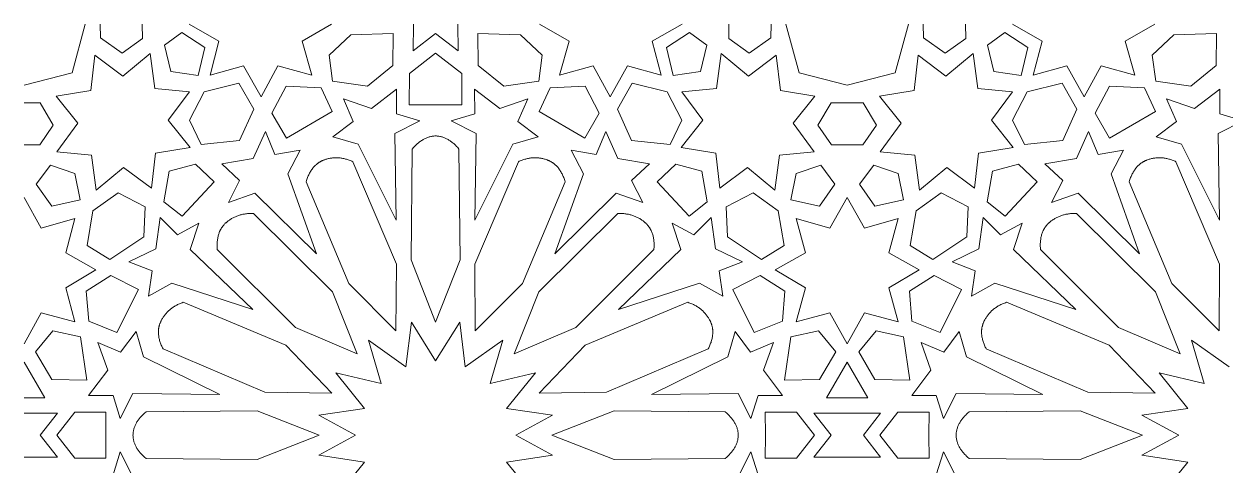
# Model space of a CAD drawing. Header units: millimetres. Extents: x -169 to 2587, y -2213 to 542.
# Drawn here: x -169 to 1173, y 48 to 542 of the extents above; entities that cross this region are included whole.
import ezdxf

# ---------------------------------------------------------------- set-up
doc = ezdxf.new("R2010")
doc.units = ezdxf.units.MM

msp = doc.modelspace()

# ---------------------------------------------------------------- linework, layer by layer
at = {"color": 1, "lineweight": 20}
for points in [[(-100.2, 541.8), (-114.8, 487.3), (-168.5, 473.6)], [(-83.7, 541.8), (-83.3, 526.3), (-59, 509.4), (-36.3, 525.8), (-36.6, 541.8)], [(174.7, 541.8), (141.9, 522.7), (152.5, 484.6), (114.9, 495), (96, 460.6), (76.4, 495), (39.1, 484.6), (48.9, 522.7), (15.8, 541.8)], [(315.5, 541.8), (315.8, 511.9), (290.8, 531.2), (265.8, 511.9), (266.1, 541.8)], [(406.9, 541.8), (439.7, 522.7), (429.1, 484.6), (466.6, 495), (485.6, 460.6), (505.1, 495), (542.5, 484.6), (532.6, 522.7), (565.8, 541.8)], [(665.2, 541.8), (664.9, 526.3), (640.6, 509.4), (617.9, 525.8), (618.1, 541.8)], [(818.4, 541.8), (803.8, 487.3), (750.1, 473.6), (696.4, 487.3), (681.7, 541.8)], [(834.9, 541.8), (835.2, 526.3), (859.5, 509.4), (882.3, 525.8), (882, 541.8)], [(1093.2, 541.8), (1060.4, 522.7), (1071.1, 484.6), (1033.5, 495), (1014.6, 460.6), (995, 495), (957.6, 484.6), (967.5, 522.7), (934.4, 541.8)], [(-168.5, 453.8), (-150.5, 453.8), (-135.9, 428.9), (-151, 407.1), (-168.5, 407.1)], [(-168.5, 184.8), (-149.3, 219.4), (-111.8, 209.3), (-122, 247.3), (-88.3, 267.2), (-122, 286.5), (-111.8, 324.7), (-149.3, 313.9), (-168.5, 348.1)], [(179.5, 13.3), (211.6, 52.8), (160.3, 60.5), (201.4, 82.8), (160.3, 105), (211.6, 112.7), (179.5, 152.2), (229.9, 140.3), (215.9, 188.7), (257.7, 158.9), (263.8, 208.9), (290.8, 165.9), (317.7, 208.9), (323.8, 158.9), (365.7, 188.7), (351.6, 140.3), (402.1, 152.2), (369.9, 112.7), (421.2, 105), (380.2, 82.8), (421.2, 60.5), (369.9, 52.8), (402.1, 13.3)], [(1176.3, 158.9), (1134.4, 188.7), (1148.5, 140.3), (1098.1, 152.2), (1130.2, 112.7), (1078.9, 105), (1120, 82.8), (1078.9, 60.5), (1130.2, 52.8), (1098.1, 13.3), (1148.5, 25.3), (1134.4, -23.1), (1176.3, 6.6)], [(-168.5, 124.3), (-145.3, 124.3), (-168.5, 164.1)], [(-168.5, 107.3), (-131.1, 107.3), (-150.5, 82.8), (-131.1, 58.2), (-168.5, 58.2)]]:
    msp.add_lwpolyline(points, dxfattribs=at)
for points in [[(25.8, 484.5), (33.2, 515.6), (7.5, 532.5), (-11.9, 518.4), (-4.7, 488.7)], [(243.2, 495.4), (214.8, 472.3), (175.8, 478.2), (171.9, 507.2), (196, 529.9), (243.5, 531.1)], [(338.4, 495.4), (366.8, 472.3), (405.8, 478.2), (409.7, 507.2), (385.5, 529.9), (338, 531.1)], [(555.7, 484.5), (548.4, 515.6), (574.1, 532.5), (593.5, 518.4), (586.2, 488.7)], [(944.4, 484.5), (951.8, 515.6), (926.1, 532.5), (906.7, 518.4), (913.9, 488.7)], [(1161.8, 495.4), (1133.4, 472.3), (1094.4, 478.2), (1090.5, 507.2), (1114.6, 529.9), (1162.1, 531.1)], [(-27.9, 508.9), (-58.4, 483.7), (-89.4, 506.9), (-93.9, 467.6), (-132.5, 461.4), (-108.3, 431), (-131.9, 399.1), (-93.2, 395.4), (-87.9, 356.4), (-57.4, 381.6), (-26.3, 358.4), (-21.9, 397.7), (16.7, 403.9), (-7.5, 434.3), (16.1, 466.2), (-22.6, 469.9)], [(290.8, 451.7), (261.3, 451.7), (261.7, 486.5), (290.8, 509.3), (319.9, 486.5), (320.2, 451.7)], [(609.5, 508.9), (640, 483.7), (671, 506.9), (675.5, 467.6), (714.1, 461.4), (689.9, 431), (713.4, 399.1), (674.7, 395.4), (669.5, 356.4), (638.9, 381.6), (607.9, 358.4), (603.4, 397.7), (564.8, 403.9), (589, 434.3), (565.5, 466.2), (604.2, 469.9)], [(890.7, 508.9), (860.2, 483.7), (829.1, 506.9), (824.7, 467.6), (786.1, 461.4), (810.3, 431), (786.7, 399.1), (825.4, 395.4), (830.7, 356.4), (861.2, 381.6), (892.2, 358.4), (896.7, 397.7), (935.3, 403.9), (911.1, 434.3), (934.7, 466.2), (896, 469.9)], [(72, 411.9), (29.2, 407.2), (16.2, 434.3), (32.4, 466), (71.3, 475.8), (87.9, 446.6)], [(175.4, 444.1), (124.3, 414.4), (108.2, 442.2), (124.1, 472.4), (163.1, 470.4)], [(406.2, 444.1), (457.2, 414.4), (473.3, 442.2), (457.5, 472.4), (418.5, 470.4)], [(509.5, 411.9), (552.4, 407.2), (565.4, 434.3), (549.2, 466), (510.3, 475.8), (493.7, 446.6)], [(990.6, 411.9), (947.8, 407.2), (934.7, 434.3), (951, 466), (989.9, 475.8), (1006.5, 446.6)], [(1094, 444.1), (1042.9, 414.4), (1026.8, 442.2), (1042.7, 472.4), (1081.7, 470.4)], [(247.3, 469.1), (247.2, 441.6), (273.3, 433.9), (245.4, 419.6), (246.9, 322.7), (204.5, 407.6), (176.1, 415.7), (198.9, 433), (187.9, 458.3), (219.1, 447.4)], [(334.2, 469.1), (334.4, 441.6), (308.3, 433.9), (336.1, 419.6), (334.6, 322.7), (377, 407.6), (405.4, 415.7), (382.6, 433), (393.7, 458.3), (362.5, 447.4)], [(1165.9, 469.1), (1165.8, 441.6), (1191.9, 433.9), (1164, 419.6), (1165.5, 322.7), (1123.1, 407.6), (1094.7, 415.7), (1117.5, 433), (1106.5, 458.3), (1137.6, 447.4)], [(732.6, 407.1), (717.5, 428.9), (732.1, 453.8), (768, 453.8), (782.6, 428.9), (767.6, 407.1)], [(52.3, 385.8), (72.1, 367), (59.7, 342.5), (89.1, 353), (157.7, 285.1), (125.9, 374.7), (139.7, 401), (111.5, 396.3), (101, 421.8), (87.3, 391.5)], [(263.5, 278.4), (264.7, 402.2), (266.2, 403.9), (267.6, 405.4), (268.4, 406.2), (269.1, 406.9), (269.9, 407.6), (270.6, 408.3), (271.4, 408.9), (272.1, 409.6), (272.9, 410.2), (273.7, 410.7), (274.5, 411.3), (275.2, 411.8), (276, 412.3), (276.8, 412.8), (277.7, 413.3), (278.5, 413.7), (279.3, 414.1), (280.1, 414.5), (281, 414.8), (281.8, 415.2), (282.7, 415.4), (283.5, 415.7), (284.4, 416), (285.3, 416.2), (286.2, 416.3), (287.1, 416.5), (288, 416.6), (288.9, 416.7), (289.8, 416.8), (290.8, 416.8), (291.7, 416.8), (292.7, 416.7), (293.6, 416.6), (294.5, 416.5), (295.4, 416.3), (296.3, 416.2), (297.2, 416), (298, 415.7), (298.9, 415.4), (299.7, 415.2), (300.6, 414.8), (301.4, 414.5), (302.3, 414.1), (303.1, 413.7), (303.9, 413.3), (304.7, 412.8), (305.5, 412.3), (306.3, 411.8), (307.1, 411.3), (307.9, 410.7), (308.7, 410.2), (309.4, 409.6), (310.2, 408.9), (311, 408.3), (311.7, 407.6), (312.5, 406.9), (313.2, 406.2), (313.9, 405.4), (315.4, 403.9), (316.8, 402.2), (318, 278.4), (290.8, 208.9)], [(529.3, 385.8), (509.5, 367), (521.9, 342.5), (492.4, 353), (423.9, 285.1), (455.7, 374.7), (441.9, 401), (470, 396.3), (480.6, 421.8), (494.2, 391.5)], [(970.8, 385.8), (990.6, 367), (978.2, 342.5), (1007.7, 353), (1076.2, 285.1), (1044.5, 374.7), (1058.3, 401), (1030.1, 396.3), (1019.5, 421.8), (1005.9, 391.5)], [(146.3, 365.8), (193.9, 252), (246.5, 199.1), (247, 273.8), (198.4, 388.1), (197.4, 388.6), (196.4, 389), (195.3, 389.5), (194.3, 389.9), (193.3, 390.2), (192.3, 390.6), (191.3, 390.9), (190.3, 391.1), (189.3, 391.4), (188.3, 391.6), (187.3, 391.8), (186.3, 392), (185.3, 392.1), (184.4, 392.3), (183.4, 392.4), (182.4, 392.4), (181.5, 392.5), (180.5, 392.5), (179.6, 392.5), (178.6, 392.5), (177.7, 392.4), (176.7, 392.4), (175.8, 392.3), (174.9, 392.2), (173.9, 392), (173, 391.9), (172.1, 391.7), (171.2, 391.5), (170.2, 391.3), (169.3, 391.1), (168.4, 390.8), (167.5, 390.6), (166.5, 390.2), (166, 390), (165.5, 389.8), (165, 389.6), (164.5, 389.4), (164.1, 389.2), (163.6, 389), (163.1, 388.7), (162.7, 388.5), (162.2, 388.2), (161.8, 388), (161.4, 387.7), (160.9, 387.5), (160.5, 387.2), (160.1, 386.9), (159.7, 386.6), (159.3, 386.3), (158.9, 386), (158.5, 385.7), (158.1, 385.4), (157.7, 385.1), (157.3, 384.7), (157, 384.4), (156.3, 383.7), (155.6, 383), (154.9, 382.2), (154.2, 381.5), (153.6, 380.7), (153, 379.9), (152.4, 379), (151.8, 378.1), (151.2, 377.2), (150.7, 376.3), (150.2, 375.4), (149.7, 374.4), (149.2, 373.4), (148.7, 372.4), (148.3, 371.4), (147.8, 370.3), (147.4, 369.2), (147, 368.1), (146.6, 367)], [(435.3, 365.8), (387.6, 252), (335.1, 199.1), (334.5, 273.8), (383.1, 388.1), (384.2, 388.6), (385.2, 389), (386.2, 389.5), (387.2, 389.9), (388.3, 390.2), (389.3, 390.6), (390.3, 390.9), (391.3, 391.1), (392.3, 391.4), (393.3, 391.6), (394.3, 391.8), (395.2, 392), (396.2, 392.1), (397.2, 392.3), (398.2, 392.4), (399.1, 392.4), (400.1, 392.5), (401.1, 392.5), (402, 392.5), (403, 392.5), (403.9, 392.4), (404.8, 392.4), (405.8, 392.3), (406.7, 392.2), (407.6, 392), (408.6, 391.9), (409.5, 391.7), (410.4, 391.5), (411.3, 391.3), (412.2, 391.1), (413.1, 390.8), (414.1, 390.6), (415.1, 390.2), (415.6, 390), (416.1, 389.8), (416.5, 389.6), (417, 389.4), (417.5, 389.2), (418, 389), (418.4, 388.7), (418.9, 388.5), (419.3, 388.2), (419.8, 388), (420.2, 387.7), (420.6, 387.5), (421.1, 387.2), (421.5, 386.9), (421.9, 386.6), (422.3, 386.3), (422.7, 386), (423.1, 385.7), (423.5, 385.4), (423.8, 385.1), (424.2, 384.7), (424.6, 384.4), (425.3, 383.7), (426, 383), (426.7, 382.2), (427.4, 381.5), (428, 380.7), (428.6, 379.9), (429.2, 379), (429.8, 378.1), (430.3, 377.2), (430.9, 376.3), (431.4, 375.4), (431.9, 374.4), (432.4, 373.4), (432.9, 372.4), (433.3, 371.4), (433.7, 370.3), (434.2, 369.2), (434.6, 368.1), (434.9, 367)], [(1064.8, 365.8), (1112.5, 252), (1165.1, 199.1), (1165.6, 273.8), (1117, 388.1), (1116, 388.6), (1114.9, 389), (1113.9, 389.5), (1112.9, 389.9), (1111.9, 390.2), (1110.9, 390.6), (1109.9, 390.9), (1108.9, 391.1), (1107.9, 391.4), (1106.9, 391.6), (1105.9, 391.8), (1104.9, 392), (1103.9, 392.1), (1102.9, 392.3), (1102, 392.4), (1101, 392.4), (1100, 392.5), (1099.1, 392.5), (1098.1, 392.5), (1097.2, 392.5), (1096.2, 392.4), (1095.3, 392.4), (1094.4, 392.3), (1093.4, 392.2), (1092.5, 392), (1091.6, 391.9), (1090.7, 391.7), (1089.7, 391.5), (1088.8, 391.3), (1087.9, 391.1), (1087, 390.8), (1086.1, 390.6), (1085.1, 390.2), (1084.6, 390), (1084.1, 389.8), (1083.6, 389.6), (1083.1, 389.4), (1082.6, 389.2), (1082.2, 389), (1081.7, 388.7), (1081.3, 388.5), (1080.8, 388.2), (1080.4, 388), (1079.9, 387.7), (1079.5, 387.5), (1079.1, 387.2), (1078.7, 386.9), (1078.3, 386.6), (1077.9, 386.3), (1077.5, 386), (1077.1, 385.7), (1076.7, 385.4), (1076.3, 385.1), (1075.9, 384.7), (1075.5, 384.4), (1074.8, 383.7), (1074.1, 383), (1073.4, 382.2), (1072.8, 381.5), (1072.1, 380.7), (1071.5, 379.9), (1070.9, 379), (1070.4, 378.1), (1069.8, 377.2), (1069.3, 376.3), (1068.7, 375.4), (1068.2, 374.4), (1067.8, 373.4), (1067.3, 372.4), (1066.8, 371.4), (1066.4, 370.3), (1066, 369.2), (1065.6, 368.1), (1065.2, 367)], [(-138.9, 384.2), (-111.7, 375), (-105.7, 345.4), (-137.5, 338.4), (-154.9, 363.1)], [(7.9, 327.4), (43.6, 365.8), (22.8, 385.2), (-6.4, 377.5), (-12.4, 343.3)], [(573.7, 327.4), (537.9, 365.8), (558.7, 385.2), (588, 377.5), (593.9, 343.3)], [(720.5, 384.2), (693.3, 375), (687.3, 345.4), (719.1, 338.4), (736.4, 363.1)], [(779.7, 384.2), (806.9, 375), (812.9, 345.4), (781.1, 338.4), (763.7, 363.1)], [(926.5, 327.4), (962.2, 365.8), (941.4, 385.2), (912.2, 377.5), (906.2, 343.3)], [(-33.4, 337.6), (-34.9, 304.3), (-72.8, 278.8), (-98.1, 294.6), (-91.6, 333.4), (-63.6, 353.4)], [(615, 337.6), (616.5, 304.3), (654.3, 278.8), (679.6, 294.6), (673.2, 333.4), (645.1, 353.4)], [(885.2, 337.6), (883.6, 304.3), (845.8, 278.8), (820.5, 294.6), (826.9, 333.4), (855, 353.4)], [(730.8, 313.9), (693.3, 324.7), (703.6, 286.5), (669.8, 267.2), (703.6, 247.3), (693.3, 209.3), (730.8, 219.4), (750.1, 184.8), (769.3, 219.4), (806.8, 209.3), (796.5, 247.3), (830.3, 267.2), (796.5, 286.5), (806.8, 324.7), (769.3, 313.9), (750.1, 348.1)], [(-16.7, 325.8), (2.6, 306.6), (26.7, 319.6), (17, 289.9), (86.7, 223.2), (-3.7, 252.6), (-29.7, 238.1), (-25.7, 266.3), (-51.5, 276.2), (-21.5, 290.7)], [(47.2, 289.9), (134.4, 202.8), (203.2, 173.7), (175.6, 242.9), (87.4, 330.1), (86.3, 330.2), (85.1, 330.2), (84, 330.2), (82.9, 330.2), (81.8, 330.1), (80.8, 330.1), (79.7, 330), (78.7, 329.8), (77.6, 329.7), (76.6, 329.5), (75.6, 329.4), (74.7, 329.1), (73.7, 328.9), (72.7, 328.7), (71.8, 328.4), (70.9, 328.1), (70, 327.8), (69.1, 327.4), (68.2, 327.1), (67.3, 326.7), (66.4, 326.3), (65.6, 325.9), (64.8, 325.4), (63.9, 325), (63.1, 324.5), (62.3, 324), (61.5, 323.5), (60.7, 323), (60, 322.5), (59.2, 321.9), (58.4, 321.3), (57.7, 320.7), (56.9, 320), (56.5, 319.7), (56.1, 319.3), (55.7, 318.9), (55.4, 318.6), (55, 318.2), (54.7, 317.8), (54.3, 317.4), (54, 317), (53.7, 316.6), (53.4, 316.2), (53, 315.8), (52.8, 315.4), (52.5, 315), (52.2, 314.6), (51.9, 314.2), (51.6, 313.7), (51.4, 313.3), (51.1, 312.9), (50.9, 312.4), (50.7, 312), (50.4, 311.6), (50.2, 311.1), (49.8, 310.2), (49.4, 309.3), (49.1, 308.3), (48.7, 307.4), (48.5, 306.4), (48.2, 305.4), (48, 304.4), (47.7, 303.4), (47.6, 302.3), (47.4, 301.3), (47.3, 300.2), (47.2, 299.1), (47.1, 298), (47, 296.9), (47, 295.8), (47, 294.6), (47, 293.5), (47.1, 292.3), (47.1, 291.1)], [(534.3, 289.9), (447.2, 202.8), (378.4, 173.7), (406, 242.9), (494.2, 330.1), (495.3, 330.2), (496.4, 330.2), (497.6, 330.2), (498.7, 330.2), (499.7, 330.1), (500.8, 330.1), (501.9, 330), (502.9, 329.8), (503.9, 329.7), (504.9, 329.5), (505.9, 329.4), (506.9, 329.1), (507.9, 328.9), (508.8, 328.7), (509.8, 328.4), (510.7, 328.1), (511.6, 327.8), (512.5, 327.4), (513.4, 327.1), (514.3, 326.7), (515.1, 326.3), (516, 325.9), (516.8, 325.4), (517.6, 325), (518.5, 324.5), (519.3, 324), (520, 323.5), (520.8, 323), (521.6, 322.5), (522.4, 321.9), (523.1, 321.3), (523.9, 320.7), (524.7, 320), (525.1, 319.7), (525.5, 319.3), (525.8, 318.9), (526.2, 318.6), (526.6, 318.2), (526.9, 317.8), (527.2, 317.4), (527.6, 317), (527.9, 316.6), (528.2, 316.2), (528.5, 315.8), (528.8, 315.4), (529.1, 315), (529.4, 314.6), (529.7, 314.2), (529.9, 313.7), (530.2, 313.3), (530.4, 312.9), (530.7, 312.4), (530.9, 312), (531.1, 311.6), (531.4, 311.1), (531.8, 310.2), (532.1, 309.3), (532.5, 308.3), (532.8, 307.4), (533.1, 306.4), (533.4, 305.4), (533.6, 304.4), (533.8, 303.4), (534, 302.3), (534.2, 301.3), (534.3, 300.2), (534.4, 299.1), (534.5, 298), (534.5, 296.9), (534.5, 295.8), (534.5, 294.6), (534.5, 293.5), (534.5, 292.3), (534.4, 291.1)], [(598.3, 325.8), (579, 306.6), (554.8, 319.6), (564.6, 289.9), (494.9, 223.2), (585.3, 252.6), (611.2, 238.1), (607.2, 266.3), (633.1, 276.2), (603.1, 290.7)], [(901.8, 325.8), (921.2, 306.6), (945.3, 319.6), (935.6, 289.9), (1005.3, 223.2), (914.9, 252.6), (888.9, 238.1), (892.9, 266.3), (867.1, 276.2), (897.1, 290.7)], [(965.8, 289.9), (1053, 202.8), (1121.7, 173.7), (1094.2, 242.9), (1006, 330.1), (1004.8, 330.2), (1003.7, 330.2), (1002.6, 330.2), (1001.5, 330.2), (1000.4, 330.1), (999.3, 330.1), (998.3, 330), (997.2, 329.8), (996.2, 329.7), (995.2, 329.5), (994.2, 329.4), (993.2, 329.1), (992.3, 328.9), (991.3, 328.7), (990.4, 328.4), (989.5, 328.1), (988.5, 327.8), (987.6, 327.4), (986.8, 327.1), (985.9, 326.7), (985, 326.3), (984.2, 325.9), (983.3, 325.4), (982.5, 325), (981.7, 324.5), (980.9, 324), (980.1, 323.5), (979.3, 323), (978.5, 322.5), (977.8, 321.9), (977, 321.3), (976.3, 320.7), (975.5, 320), (975.1, 319.7), (974.7, 319.3), (974.3, 318.9), (973.9, 318.6), (973.6, 318.2), (973.2, 317.8), (972.9, 317.4), (972.6, 317), (972.2, 316.6), (971.9, 316.2), (971.6, 315.8), (971.3, 315.4), (971, 315), (970.8, 314.6), (970.5, 314.2), (970.2, 313.7), (970, 313.3), (969.7, 312.9), (969.5, 312.4), (969.2, 312), (969, 311.6), (968.8, 311.1), (968.4, 310.2), (968, 309.3), (967.6, 308.3), (967.3, 307.4), (967, 306.4), (966.8, 305.4), (966.5, 304.4), (966.3, 303.4), (966.1, 302.3), (966, 301.3), (965.9, 300.2), (965.8, 299.1), (965.7, 298), (965.6, 296.9), (965.6, 295.8), (965.6, 294.6), (965.6, 293.5), (965.7, 292.3), (965.7, 291.1)], [(-40.7, 245.3), (-71.5, 261.1), (-99, 243.5), (-96.3, 210.2), (-64.9, 197.4)], [(622.3, 245.3), (653.1, 261.1), (680.5, 243.5), (677.8, 210.2), (646.4, 197.4)], [(877.8, 245.3), (847.1, 261.1), (819.6, 243.5), (822.3, 210.2), (853.7, 197.4)], [(-13.4, 179), (100.3, 130.8), (175.1, 129.5), (123.7, 183.2), (9.1, 231.1), (8, 230.7), (7, 230.3), (5.9, 229.9), (4.9, 229.5), (3.9, 229), (2.9, 228.5), (2, 228.1), (1.1, 227.6), (0.2, 227.1), (-0.7, 226.5), (-1.6, 226), (-2.4, 225.4), (-3.2, 224.9), (-4, 224.3), (-4.8, 223.7), (-5.5, 223.1), (-6.3, 222.4), (-7, 221.8), (-7.7, 221.1), (-8.3, 220.4), (-9, 219.8), (-9.6, 219.1), (-10.3, 218.3), (-10.9, 217.6), (-11.4, 216.9), (-12, 216.1), (-12.6, 215.4), (-13.1, 214.6), (-13.6, 213.8), (-14.1, 213), (-14.6, 212.2), (-15.1, 211.4), (-15.6, 210.4), (-15.8, 209.9), (-16, 209.4), (-16.2, 209), (-16.4, 208.5), (-16.6, 208), (-16.8, 207.5), (-17, 207), (-17.2, 206.5), (-17.3, 206.1), (-17.5, 205.6), (-17.6, 205.1), (-17.7, 204.6), (-17.8, 204.1), (-17.9, 203.6), (-18, 203.1), (-18.1, 202.6), (-18.2, 202.1), (-18.3, 201.7), (-18.3, 201.2), (-18.4, 200.7), (-18.4, 200.2), (-18.5, 199.7), (-18.5, 198.7), (-18.5, 197.7), (-18.5, 196.7), (-18.5, 195.7), (-18.4, 194.7), (-18.2, 193.6), (-18.1, 192.6), (-17.9, 191.6), (-17.7, 190.6), (-17.4, 189.5), (-17.2, 188.5), (-16.9, 187.5), (-16.5, 186.4), (-16.2, 185.4), (-15.8, 184.3), (-15.3, 183.3), (-14.9, 182.2), (-14.4, 181.1), (-13.9, 180.1)], [(595, 179), (481.3, 130.8), (406.4, 129.5), (457.8, 183.2), (572.4, 231.1), (573.5, 230.7), (574.6, 230.3), (575.6, 229.9), (576.7, 229.5), (577.7, 229), (578.6, 228.5), (579.6, 228.1), (580.5, 227.6), (581.4, 227.1), (582.3, 226.5), (583.1, 226), (584, 225.4), (584.8, 224.9), (585.6, 224.3), (586.3, 223.7), (587.1, 223.1), (587.8, 222.4), (588.5, 221.8), (589.2, 221.1), (589.9, 220.4), (590.6, 219.8), (591.2, 219.1), (591.8, 218.3), (592.4, 217.6), (593, 216.9), (593.6, 216.1), (594.1, 215.4), (594.7, 214.6), (595.2, 213.8), (595.7, 213), (596.2, 212.2), (596.6, 211.4), (597.1, 210.4), (597.4, 209.9), (597.6, 209.4), (597.8, 209), (598, 208.5), (598.2, 208), (598.4, 207.5), (598.6, 207), (598.7, 206.5), (598.9, 206.1), (599, 205.6), (599.2, 205.1), (599.3, 204.6), (599.4, 204.1), (599.5, 203.6), (599.6, 203.1), (599.7, 202.6), (599.8, 202.1), (599.8, 201.7), (599.9, 201.2), (600, 200.7), (600, 200.2), (600, 199.7), (600.1, 198.7), (600.1, 197.7), (600.1, 196.7), (600, 195.7), (599.9, 194.7), (599.8, 193.6), (599.7, 192.6), (599.5, 191.6), (599.3, 190.6), (599, 189.5), (598.7, 188.5), (598.4, 187.5), (598.1, 186.4), (597.7, 185.4), (597.3, 184.3), (596.9, 183.3), (596.5, 182.2), (596, 181.1), (595.5, 180.1)], [(905.2, 179), (1018.8, 130.8), (1093.7, 129.5), (1042.3, 183.2), (927.7, 231.1), (926.6, 230.7), (925.5, 230.3), (924.5, 229.9), (923.5, 229.5), (922.5, 229), (921.5, 228.5), (920.6, 228.1), (919.6, 227.6), (918.7, 227.1), (917.9, 226.5), (917, 226), (916.2, 225.4), (915.4, 224.9), (914.6, 224.3), (913.8, 223.7), (913, 223.1), (912.3, 222.4), (911.6, 221.8), (910.9, 221.1), (910.2, 220.4), (909.6, 219.8), (908.9, 219.1), (908.3, 218.3), (907.7, 217.6), (907.1, 216.9), (906.6, 216.1), (906, 215.4), (905.5, 214.6), (905, 213.8), (904.5, 213), (904, 212.2), (903.5, 211.4), (903, 210.4), (902.8, 209.9), (902.5, 209.4), (902.3, 209), (902.1, 208.5), (901.9, 208), (901.8, 207.5), (901.6, 207), (901.4, 206.5), (901.3, 206.1), (901.1, 205.6), (901, 205.1), (900.9, 204.6), (900.7, 204.1), (900.6, 203.6), (900.5, 203.1), (900.4, 202.6), (900.4, 202.1), (900.3, 201.7), (900.2, 201.2), (900.2, 200.7), (900.1, 200.2), (900.1, 199.7), (900.1, 198.7), (900, 197.7), (900.1, 196.7), (900.1, 195.7), (900.2, 194.7), (900.3, 193.6), (900.5, 192.6), (900.7, 191.6), (900.9, 190.6), (901.1, 189.5), (901.4, 188.5), (901.7, 187.5), (902.1, 186.4), (902.4, 185.4), (902.8, 184.3), (903.2, 183.3), (903.7, 182.2), (904.2, 181.1), (904.7, 180.1)], [(-105.5, 192.4), (-136.3, 199.2), (-155.7, 175.7), (-137.5, 144.8), (-98.6, 144.2)], [(-96.5, 126.9), (-69, 127.2), (-61.1, 101.2), (-47, 129.2), (50, 128.3), (-35.3, 170.1), (-43.5, 198.5), (-60.7, 175.6), (-86.1, 186.4), (-75, 155.3)], [(678, 126.9), (650.6, 127.2), (642.6, 101.2), (628.5, 129.2), (531.6, 128.3), (616.8, 170.1), (625.1, 198.5), (642.3, 175.6), (667.7, 186.4), (656.5, 155.3)], [(687.1, 192.4), (717.9, 199.2), (737.3, 175.7), (719, 144.8), (680.1, 144.2)], [(813.1, 192.4), (782.3, 199.2), (762.9, 175.7), (781.1, 144.8), (820, 144.2)], [(822.1, 126.9), (849.5, 127.2), (857.5, 101.2), (871.6, 129.2), (968.5, 128.3), (883.3, 170.1), (875, 198.5), (857.9, 175.6), (832.5, 186.4), (843.6, 155.3)], [(750.1, 124.3), (773.2, 124.3), (750.1, 164.1), (726.9, 124.3)], [(-77.4, 82.3), (-77.4, 82.8), (-77.4, 83.3), (-77.1, 108.3), (-111.9, 108.3), (-132, 82.8), (-111.9, 57.2), (-77.1, 57.2)], [(91.5, 110), (-32.4, 108.8), (-34, 107.4), (-35.6, 105.9), (-36.3, 105.2), (-37, 104.4), (-37.7, 103.7), (-38.4, 102.9), (-39.1, 102.2), (-39.7, 101.4), (-40.3, 100.7), (-40.9, 99.9), (-41.4, 99.1), (-42, 98.3), (-42.5, 97.5), (-43, 96.7), (-43.4, 95.9), (-43.8, 95.1), (-44.3, 94.3), (-44.6, 93.4), (-45, 92.6), (-45.3, 91.7), (-45.6, 90.9), (-45.9, 90), (-46.1, 89.1), (-46.3, 88.3), (-46.5, 87.4), (-46.6, 86.5), (-46.8, 85.6), (-46.9, 84.6), (-46.9, 83.7), (-47, 82.8), (-46.9, 81.8), (-46.9, 80.9), (-46.8, 80), (-46.6, 79.1), (-46.5, 78.2), (-46.3, 77.3), (-46.1, 76.4), (-45.9, 75.5), (-45.6, 74.7), (-45.3, 73.8), (-45, 73), (-44.6, 72.1), (-44.3, 71.3), (-43.8, 70.5), (-43.4, 69.6), (-43, 68.8), (-42.5, 68), (-42, 67.2), (-41.4, 66.4), (-40.9, 65.7), (-40.3, 64.9), (-39.7, 64.1), (-39.1, 63.4), (-38.4, 62.6), (-37.7, 61.8), (-37, 61.1), (-36.3, 60.4), (-35.6, 59.6), (-34, 58.2), (-32.4, 56.7), (91.5, 55.5), (161, 82.8)], [(628.5, 82.8), (628.5, 81.8), (628.4, 80.9), (628.3, 80), (628.2, 79.1), (628.1, 78.2), (627.9, 77.3), (627.7, 76.4), (627.4, 75.5), (627.2, 74.7), (626.9, 73.8), (626.5, 73), (626.2, 72.1), (625.8, 71.3), (625.4, 70.5), (625, 69.6), (624.5, 68.8), (624.1, 68), (623.5, 67.2), (623, 66.4), (622.5, 65.7), (621.9, 64.9), (621.3, 64.1), (620.6, 63.4), (620, 62.6), (619.3, 61.8), (618.6, 61.1), (617.9, 60.4), (617.1, 59.6), (615.6, 58.2), (614, 56.7), (490.1, 55.5), (420.6, 82.8), (490.1, 110), (614, 108.8), (615.6, 107.4), (617.1, 105.9), (617.9, 105.2), (618.6, 104.4), (619.3, 103.7), (620, 102.9), (620.6, 102.2), (621.3, 101.4), (621.9, 100.7), (622.5, 99.9), (623, 99.1), (623.5, 98.3), (624.1, 97.5), (624.5, 96.7), (625, 95.9), (625.4, 95.1), (625.8, 94.3), (626.2, 93.4), (626.5, 92.6), (626.9, 91.7), (627.2, 90.9), (627.4, 90), (627.7, 89.1), (627.9, 88.3), (628.1, 87.4), (628.2, 86.5), (628.3, 85.6), (628.4, 84.6), (628.5, 83.7)], [(658.9, 82.3), (658.9, 82.8), (658.9, 83.3), (658.7, 108.3), (693.4, 108.3), (713.6, 82.8), (693.4, 57.2), (658.7, 57.2)], [(712.7, 107.3), (732.1, 82.8), (712.7, 58.2), (787.4, 58.2), (768.1, 82.8), (787.4, 107.3)], [(841.2, 82.3), (841.2, 82.8), (841.2, 83.3), (841.5, 108.3), (806.7, 108.3), (786.6, 82.8), (806.7, 57.2), (841.5, 57.2)], [(871.6, 82.8), (871.7, 81.8), (871.7, 80.9), (871.8, 80), (871.9, 79.1), (872.1, 78.2), (872.3, 77.3), (872.5, 76.4), (872.7, 75.5), (873, 74.7), (873.3, 73.8), (873.6, 73), (873.9, 72.1), (874.3, 71.3), (874.7, 70.5), (875.2, 69.6), (875.6, 68.8), (876.1, 68), (876.6, 67.2), (877.1, 66.4), (877.7, 65.7), (878.3, 64.9), (878.9, 64.1), (879.5, 63.4), (880.2, 62.6), (880.8, 61.8), (881.5, 61.1), (882.3, 60.4), (883, 59.6), (884.5, 58.2), (886.2, 56.7), (1010.1, 55.5), (1079.6, 82.8), (1010.1, 110), (886.2, 108.8), (884.5, 107.4), (883, 105.9), (882.3, 105.2), (881.5, 104.4), (880.8, 103.7), (880.2, 102.9), (879.5, 102.2), (878.9, 101.4), (878.3, 100.7), (877.7, 99.9), (877.1, 99.1), (876.6, 98.3), (876.1, 97.5), (875.6, 96.7), (875.2, 95.9), (874.7, 95.1), (874.3, 94.3), (873.9, 93.4), (873.6, 92.6), (873.3, 91.7), (873, 90.9), (872.7, 90), (872.5, 89.1), (872.3, 88.3), (872.1, 87.4), (871.9, 86.5), (871.8, 85.6), (871.7, 84.6), (871.7, 83.7)], [(-96.5, 38.6), (-69, 38.3), (-61.1, 64.3), (-47, 36.4), (50, 37.2), (-35.3, -4.6), (-43.5, -33), (-60.7, -10), (-86.1, -20.9), (-75, 10.2)], [(678, 38.6), (650.6, 38.3), (642.6, 64.3), (628.5, 36.4), (531.6, 37.2), (616.8, -4.6), (625.1, -33), (642.3, -10), (667.7, -20.9), (656.5, 10.2)], [(822.1, 38.6), (849.5, 38.3), (857.5, 64.3), (871.6, 36.4), (968.5, 37.2), (883.3, -4.6), (875, -33), (857.9, -10), (832.5, -20.9), (843.6, 10.2)]]:
    msp.add_lwpolyline(points, close=True, dxfattribs=at)

doc.saveas('drawing.dxf')
